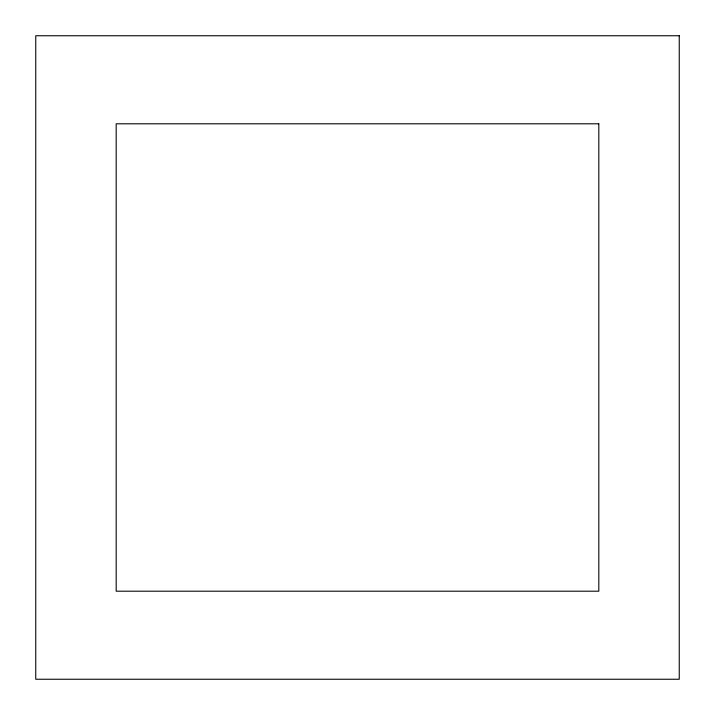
<?xml version="1.0" encoding="UTF-8"?>
<svg xmlns="http://www.w3.org/2000/svg" width="715" height="715" viewBox="0 0 715 715"><rect width="100%" height="100%" fill="white"/><g stroke="black" fill="none" stroke-linecap="round" stroke-linejoin="round"><path stroke-width="1.07" d="M679.25 35.75L35.75 35.75L35.75 679.25L679.25 679.25L679.25 35.75M598.812 123.802L116.188 123.802L116.188 591.198L598.812 591.198L598.812 123.802"/></g></svg>
